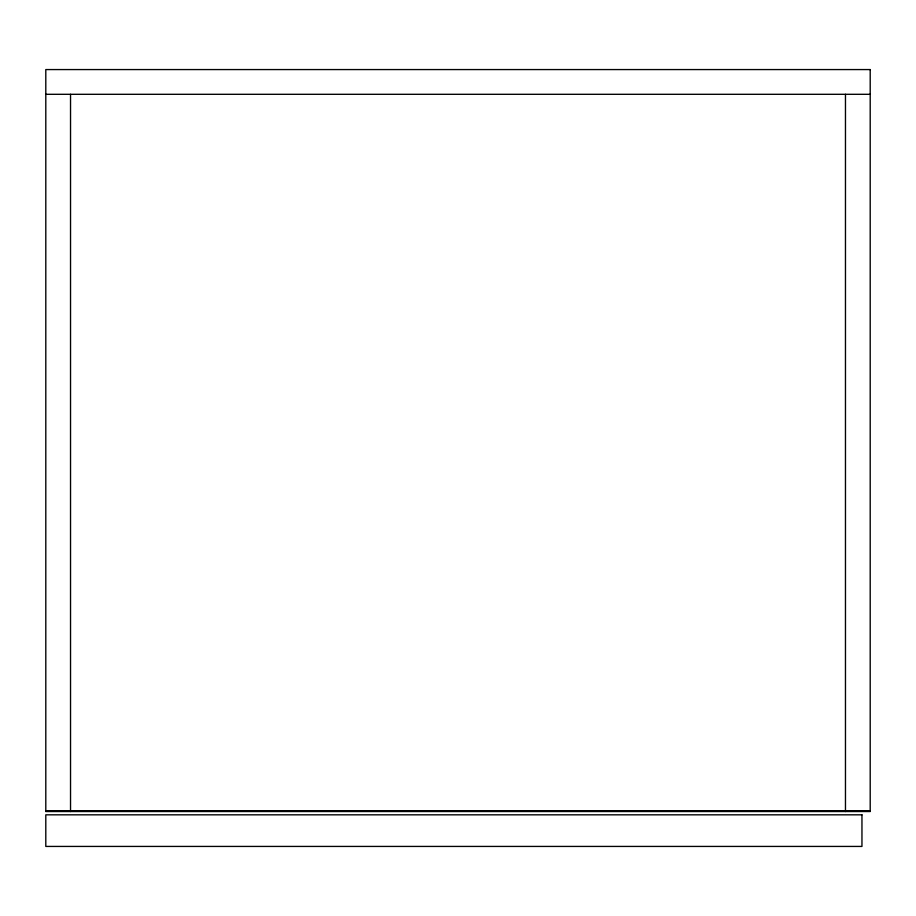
<?xml version="1.0" encoding="UTF-8"?>
<svg xmlns="http://www.w3.org/2000/svg" width="916" height="916" viewBox="0 0 916 916"><rect width="100%" height="100%" fill="white"/><g stroke="black" fill="none" stroke-linecap="round" stroke-linejoin="round"><path stroke-width="1.37" d="M45.8 94.302L870.2 94.302M45.8 810.706L870.2 810.706M845.468 94.302L845.468 811.53M70.532 94.302L70.532 811.53M870.2 69.57L45.8 69.57L45.8 811.53L870.2 811.53L870.2 69.57M861.956 814.828L45.8 814.828L45.8 846.43L861.956 846.43L861.956 814.828"/></g></svg>
